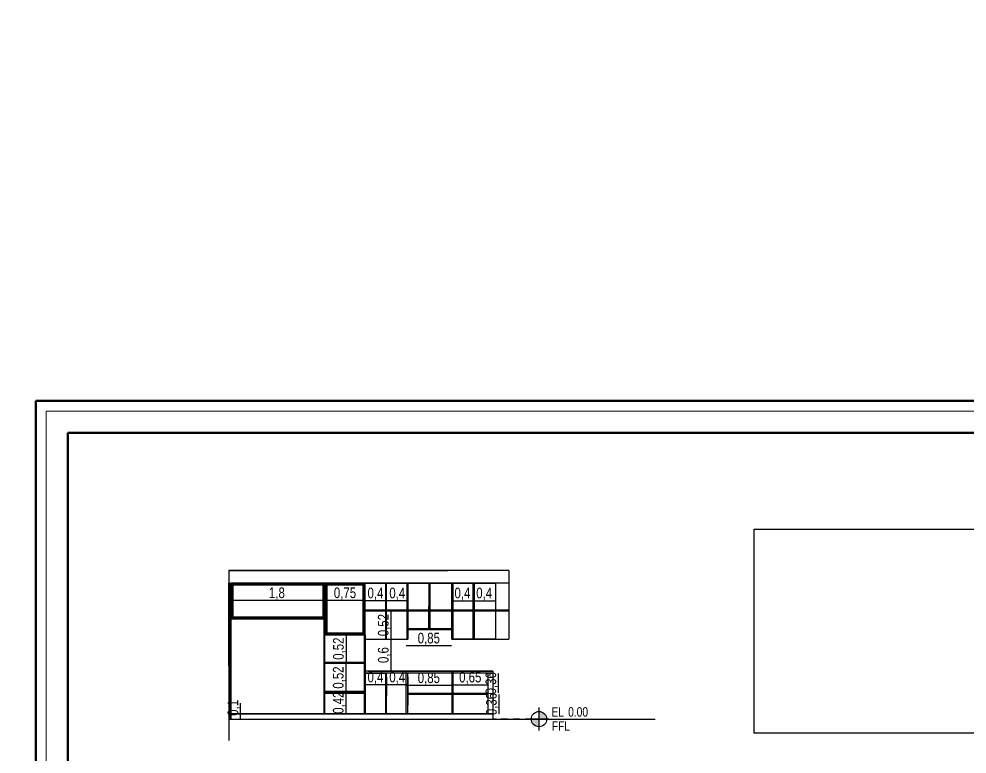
# Model space of a CAD drawing. Header units: inches. Extents: x -279 to 561, y -345 to 342.
# Drawn here: x -199.07 to -181.31, y -94.67 to -80.89 of the extents above; entities that cross this region are included whole.
import ezdxf

# ---------------------------------------------------------------- set-up
doc = ezdxf.new("R2010")
doc.units = ezdxf.units.IN
doc.header["$LTSCALE"] = 0.5
doc.header["$MEASUREMENT"] = 0
doc.header["$XCLIPFRAME"] = 2
doc.linetypes.add('MV-X3EW$0$HIDDEN', pattern=[0.375, 0.25, -0.125])
for name, color, linetype in [('A-ANNO-LEVL-100', 7, 'Continuous'), ('CADER', 7, 'Continuous'), ('MV-X3EW$0$M-HVAC-SLDF', 2, 'Continuous'), ('S-DIM', 7, 'Continuous'), ('WAL', 7, 'Continuous')]:
    doc.layers.add(name, color=color, linetype=linetype)
doc.layers.add('G-ANNO-HLIN', color=5, linetype='Continuous', lineweight=50)
doc.styles.add('ROM', font='AGENCYR.TTF', dxfattribs={"width": 0.8})
doc.styles.get("Standard").update_dxf_attribs({"font": 'arial.ttf'})
doc.styles.add('T25-50', font='STENCIL.shx', dxfattribs={"height": 0.125})
doc.dimstyles.new('Copy(9) of ISO-25', dxfattribs={"dimtxt": 0.2, "dimasz": 0.02, "dimexe": 0.05, "dimexo": 0.05, "dimgap": 0.02, "dimtad": 1, "dimtxsty": 'ROM', "dimblk": 'ARCHTICK', "dimcen": 0.03, "dimse1": 1, "dimse2": 1, "dimclrd": 248, "dimclrt": 248, "dimadec": 0, "dimazin": 0, "dimtfac": 1, "dimtmove": 0, "dimatfit": 3, "dimldrblk": 'DOT', "dimfxl": 1, "dimarcsym": 0})
doc.dimstyles.get("Standard").update_dxf_attribs({"dimtxt": 0.18, "dimasz": 0.18, "dimexe": 0.18, "dimexo": 0.0625, "dimgap": 0.09, "dimtad": 0, "dimtih": 1, "dimtoh": 1, "dimzin": 0, "dimdsep": 46, "dimtxsty": 'Standard', "dimcen": 0.09, "dimadec": 0, "dimazin": 0, "dimtfac": 1, "dimtofl": 0, "dimtmove": 0, "dimatfit": 3, "dimfxl": 1, "dimtolj": 1, "dimtzin": 0, "dimarcsym": 0})
picture_1 = doc.add_image_def('image10.jpg', size_in_pixel=(3840, 1077))

# ---------------------------------------------------------------- blocks, each defined once
blk = doc.blocks.new('_ArchTick')
at = {"color": 0, "linetype": 'ByBlock', "const_width": 0.15}
blk.add_lwpolyline([(-0.5, -0.5), (0.5, 0.5)], dxfattribs=at)
blk = doc.blocks.new('*D625')
at = {"layer": 'Defpoints', "color": 0, "transparency": 16777216}
for p in [(-477.922, -103.594), (-476.967, -103.594), (-477.922, -103.694)]:
    blk.add_point(p, dxfattribs=at)
at = {"layer": 'WAL', "color": 248, "lineweight": -2, "transparency": 16777216}
for p, q in [((-476.967, -103.594), (-476.967, -103.393)), ((-476.967, -103.694), (-476.967, -103.594))]:
    blk.add_line(p, q, dxfattribs=at)
at = {"layer": 'WAL', "color": 248, "lineweight": -2, "transparency": 16777216, "xscale": 0.02, "yscale": 0.02, "zscale": 0.02}
for p, rotation in [((-476.967, -103.594), 90), ((-476.967, -103.694), 270)]:
    blk.add_blockref('_ArchTick', p, dxfattribs=dict(at, rotation=rotation))
at = {"layer": 'WAL', "color": 248, "transparency": 16777216, "insert": (-477.094, -103.483), "char_height": 0.2, "attachment_point": 5, "rotation": 90, "style": 'ROM'}
blk.add_mtext('0,1', dxfattribs=at)
blk = doc.blocks.new('_DOT')
at = {"color": 0, "linetype": 'ByBlock'}
blk.add_line((-0.5, 0), (-1, 0), dxfattribs=at)
at = {"color": 0, "linetype": 'ByBlock', "const_width": 0.5}
blk.add_lwpolyline([(-0.25, 0, 1), (0.25, 0, 1)], format="xyb", close=True, dxfattribs=at)
blk = doc.blocks.new('*U473')
h = blk.add_hatch(color=256)
h.dxf.hatch_style = 1
h.paths.add_polyline_path([(0, 50), (0, 0), (50, 0, 0.414214)])
h.paths.add_polyline_path([(0, 0), (-50, 0, 0.414214), (0, -50)])
for p, q in [((0, -75), (0, 75)), ((-75, 0), (63.1, 0)), ((63.1, 0), (-50, 0)), ((0, 0), (274.6, 0))]:
    blk.add_line(p, q)
blk.add_circle((0, 0), 50)
at = {"style": 'T25-50', "width": 0.8}
for s, p in [('EL', (81.1, 15.3)), ('FFL', (83.5, -76.3))]:
    blk.add_text(s, height=62.5, dxfattribs=at).set_placement(p)
blk.add_attdef('LEVEL', (190.3, 15.9), '', height=62.5, dxfattribs=at)
blk = doc.blocks.new('*D626')
at = {"layer": 'Defpoints', "color": 0, "transparency": 16777216}
for p in [(-475.013, -102.112), (-475.013, -102.635), (-474.991, -102.635)]:
    blk.add_point(p, dxfattribs=at)
at = {"layer": 'WAL', "color": 248, "lineweight": -2, "transparency": 16777216}
blk.add_line((-474.991, -102.112), (-474.991, -102.635), dxfattribs=at)
at = {"layer": 'WAL', "color": 248, "lineweight": -2, "transparency": 16777216, "xscale": 0.02, "yscale": 0.02, "zscale": 0.02}
for p, rotation in [((-474.991, -102.112), 90), ((-474.991, -102.635), 270)]:
    blk.add_blockref('_ArchTick', p, dxfattribs=dict(at, rotation=rotation))
at = {"layer": 'WAL', "color": 248, "transparency": 16777216, "insert": (-475.118, -102.374), "char_height": 0.2, "attachment_point": 5, "rotation": 90, "style": 'ROM'}
blk.add_mtext('0,52', dxfattribs=at)
blk = doc.blocks.new('*D627')
at = {"layer": 'Defpoints', "color": 0, "transparency": 16777216}
for p in [(-474.988, -102.654), (-474.994, -103.176), (-474.988, -103.176)]:
    blk.add_point(p, dxfattribs=at)
at = {"layer": 'WAL', "color": 248, "lineweight": -2, "transparency": 16777216}
blk.add_line((-474.994, -102.654), (-474.994, -103.176), dxfattribs=at)
at = {"layer": 'WAL', "color": 248, "lineweight": -2, "transparency": 16777216, "xscale": 0.02, "yscale": 0.02, "zscale": 0.02}
for p, rotation in [((-474.994, -102.654), 90), ((-474.994, -103.176), 270)]:
    blk.add_blockref('_ArchTick', p, dxfattribs=dict(at, rotation=rotation))
at = {"layer": 'WAL', "color": 248, "transparency": 16777216, "insert": (-475.121, -102.915), "char_height": 0.2, "attachment_point": 5, "rotation": 90, "style": 'ROM'}
blk.add_mtext('0,52', dxfattribs=at)
blk = doc.blocks.new('*D628')
at = {"layer": 'Defpoints', "color": 0, "transparency": 16777216}
for p in [(-474.994, -103.176), (-474.994, -103.594), (-474.994, -103.594)]:
    blk.add_point(p, dxfattribs=at)
at = {"layer": 'WAL', "color": 248, "lineweight": -2, "transparency": 16777216}
blk.add_line((-474.994, -103.176), (-474.994, -103.594), dxfattribs=at)
at = {"layer": 'WAL', "color": 248, "lineweight": -2, "transparency": 16777216, "xscale": 0.02, "yscale": 0.02, "zscale": 0.02}
for p, rotation in [((-474.994, -103.176), 90), ((-474.994, -103.594), 270)]:
    blk.add_blockref('_ArchTick', p, dxfattribs=dict(at, rotation=rotation))
at = {"layer": 'WAL', "color": 248, "transparency": 16777216, "insert": (-475.121, -103.385), "char_height": 0.2, "attachment_point": 5, "rotation": 90, "style": 'ROM'}
blk.add_mtext('0,42', dxfattribs=at)
blk = doc.blocks.new('*D629')
at = {"layer": 'Defpoints', "color": 0, "transparency": 16777216}
for p in [(-472.993, -102.983), (-472.34, -102.983), (-472.34, -103.052)]:
    blk.add_point(p, dxfattribs=at)
at = {"layer": 'WAL', "color": 248, "lineweight": -2, "transparency": 16777216}
blk.add_line((-472.993, -103.052), (-472.34, -103.052), dxfattribs=at)
at = {"layer": 'WAL', "color": 248, "lineweight": -2, "transparency": 16777216, "xscale": 0.02, "yscale": 0.02, "zscale": 0.02, "rotation": 180}
blk.add_blockref('_ArchTick', (-472.993, -103.052), dxfattribs=at)
at = {"layer": 'WAL', "color": 248, "lineweight": -2, "transparency": 16777216, "xscale": 0.02, "yscale": 0.02, "zscale": 0.02}
blk.add_blockref('_ArchTick', (-472.34, -103.052), dxfattribs=at)
at = {"layer": 'WAL', "color": 248, "transparency": 16777216, "insert": (-472.667, -102.925), "char_height": 0.2, "attachment_point": 5, "style": 'ROM'}
blk.add_mtext('0,65', dxfattribs=at)
blk = doc.blocks.new('*D630')
at = {"layer": 'Defpoints', "color": 0, "transparency": 16777216}
for p in [(-474.234, -103.012), (-474.234, -103.05), (-473.834, -103.012)]:
    blk.add_point(p, dxfattribs=at)
at = {"layer": 'WAL', "color": 248, "lineweight": -2, "transparency": 16777216}
blk.add_line((-473.834, -103.05), (-474.234, -103.05), dxfattribs=at)
at = {"layer": 'WAL', "color": 248, "lineweight": -2, "transparency": 16777216, "xscale": 0.02, "yscale": 0.02, "zscale": 0.02, "rotation": 180}
blk.add_blockref('_ArchTick', (-474.234, -103.05), dxfattribs=at)
at = {"layer": 'WAL', "color": 248, "lineweight": -2, "transparency": 16777216, "xscale": 0.02, "yscale": 0.02, "zscale": 0.02}
blk.add_blockref('_ArchTick', (-473.834, -103.05), dxfattribs=at)
at = {"layer": 'WAL', "color": 248, "transparency": 16777216, "insert": (-474.034, -102.923), "char_height": 0.2, "attachment_point": 5, "style": 'ROM'}
blk.add_mtext('0,4', dxfattribs=at)
blk = doc.blocks.new('*D631')
at = {"layer": 'Defpoints', "color": 0, "transparency": 16777216}
for p in [(-474.642, -103.012), (-474.642, -103.05), (-474.242, -103.012)]:
    blk.add_point(p, dxfattribs=at)
at = {"layer": 'WAL', "color": 248, "lineweight": -2, "transparency": 16777216}
blk.add_line((-474.242, -103.05), (-474.642, -103.05), dxfattribs=at)
at = {"layer": 'WAL', "color": 248, "lineweight": -2, "transparency": 16777216, "xscale": 0.02, "yscale": 0.02, "zscale": 0.02, "rotation": 180}
blk.add_blockref('_ArchTick', (-474.642, -103.05), dxfattribs=at)
at = {"layer": 'WAL', "color": 248, "lineweight": -2, "transparency": 16777216, "xscale": 0.02, "yscale": 0.02, "zscale": 0.02}
blk.add_blockref('_ArchTick', (-474.242, -103.05), dxfattribs=at)
at = {"layer": 'WAL', "color": 248, "transparency": 16777216, "insert": (-474.442, -102.923), "char_height": 0.2, "attachment_point": 5, "style": 'ROM'}
blk.add_mtext('0,4', dxfattribs=at)
blk = doc.blocks.new('*D632')
at = {"layer": 'Defpoints', "color": 0, "transparency": 16777216}
for p in [(-473.053, -103.23), (-472.126, -103.23), (-473.053, -103.594)]:
    blk.add_point(p, dxfattribs=at)
at = {"layer": 'WAL', "color": 248, "lineweight": -2, "transparency": 16777216}
blk.add_line((-472.126, -103.594), (-472.126, -103.23), dxfattribs=at)
at = {"layer": 'WAL', "color": 248, "lineweight": -2, "transparency": 16777216, "xscale": 0.02, "yscale": 0.02, "zscale": 0.02}
for p, rotation in [((-472.126, -103.23), 90), ((-472.126, -103.594), 270)]:
    blk.add_blockref('_ArchTick', p, dxfattribs=dict(at, rotation=rotation))
at = {"layer": 'WAL', "color": 248, "transparency": 16777216, "insert": (-472.253, -103.412), "char_height": 0.2, "attachment_point": 5, "rotation": 90, "style": 'ROM'}
blk.add_mtext('0,36', dxfattribs=at)
blk = doc.blocks.new('*D633')
at = {"layer": 'Defpoints', "color": 0, "transparency": 16777216}
for p in [(-473.063, -102.84), (-472.136, -102.84), (-473.063, -103.204)]:
    blk.add_point(p, dxfattribs=at)
at = {"layer": 'WAL', "color": 248, "lineweight": -2, "transparency": 16777216}
blk.add_line((-472.136, -103.204), (-472.136, -102.84), dxfattribs=at)
at = {"layer": 'WAL', "color": 248, "lineweight": -2, "transparency": 16777216, "xscale": 0.02, "yscale": 0.02, "zscale": 0.02}
for p, rotation in [((-472.136, -102.84), 90), ((-472.136, -103.204), 270)]:
    blk.add_blockref('_ArchTick', p, dxfattribs=dict(at, rotation=rotation))
at = {"layer": 'WAL', "color": 248, "transparency": 16777216, "insert": (-472.263, -103.022), "char_height": 0.2, "attachment_point": 5, "rotation": 90, "style": 'ROM'}
blk.add_mtext('0,36', dxfattribs=at)
blk = doc.blocks.new('*D634')
at = {"layer": 'Defpoints', "color": 0, "transparency": 16777216}
for p in [(-474.151, -102.194), (-474.148, -102.194), (-474.148, -102.794)]:
    blk.add_point(p, dxfattribs=at)
at = {"layer": 'WAL', "color": 248, "lineweight": -2, "transparency": 16777216}
blk.add_line((-474.151, -102.794), (-474.151, -102.194), dxfattribs=at)
at = {"layer": 'WAL', "color": 248, "lineweight": -2, "transparency": 16777216, "xscale": 0.02, "yscale": 0.02, "zscale": 0.02}
for p, rotation in [((-474.151, -102.194), 90), ((-474.151, -102.794), 270)]:
    blk.add_blockref('_ArchTick', p, dxfattribs=dict(at, rotation=rotation))
at = {"layer": 'WAL', "color": 248, "transparency": 16777216, "insert": (-474.278, -102.494), "char_height": 0.2, "attachment_point": 5, "rotation": 90, "style": 'ROM'}
blk.add_mtext('0,6', dxfattribs=at)
blk = doc.blocks.new('*D635')
at = {"layer": 'Defpoints', "color": 0, "transparency": 16777216}
for p in [(-474.151, -101.67), (-474.046, -101.67), (-474.046, -102.194)]:
    blk.add_point(p, dxfattribs=at)
at = {"layer": 'WAL', "color": 248, "lineweight": -2, "transparency": 16777216}
blk.add_line((-474.151, -102.194), (-474.151, -101.67), dxfattribs=at)
at = {"layer": 'WAL', "color": 248, "lineweight": -2, "transparency": 16777216, "xscale": 0.02, "yscale": 0.02, "zscale": 0.02}
for p, rotation in [((-474.151, -101.67), 90), ((-474.151, -102.194), 270)]:
    blk.add_blockref('_ArchTick', p, dxfattribs=dict(at, rotation=rotation))
at = {"layer": 'WAL', "color": 248, "transparency": 16777216, "insert": (-474.278, -101.932), "char_height": 0.2, "attachment_point": 5, "rotation": 90, "style": 'ROM'}
blk.add_mtext('0,52', dxfattribs=at)
blk = doc.blocks.new('*D636')
at = {"layer": 'Defpoints', "color": 0, "transparency": 16777216}
for p in [(-474.234, -101.438), (-474.234, -101.476), (-473.834, -101.438)]:
    blk.add_point(p, dxfattribs=at)
at = {"layer": 'WAL', "color": 248, "lineweight": -2, "transparency": 16777216}
blk.add_line((-473.834, -101.476), (-474.234, -101.476), dxfattribs=at)
at = {"layer": 'WAL', "color": 248, "lineweight": -2, "transparency": 16777216, "xscale": 0.02, "yscale": 0.02, "zscale": 0.02, "rotation": 180}
blk.add_blockref('_ArchTick', (-474.234, -101.476), dxfattribs=at)
at = {"layer": 'WAL', "color": 248, "lineweight": -2, "transparency": 16777216, "xscale": 0.02, "yscale": 0.02, "zscale": 0.02}
blk.add_blockref('_ArchTick', (-473.834, -101.476), dxfattribs=at)
at = {"layer": 'WAL', "color": 248, "transparency": 16777216, "insert": (-474.034, -101.349), "char_height": 0.2, "attachment_point": 5, "style": 'ROM'}
blk.add_mtext('0,4', dxfattribs=at)
blk = doc.blocks.new('*D637')
at = {"layer": 'Defpoints', "color": 0, "transparency": 16777216}
for p in [(-474.642, -101.438), (-474.642, -101.476), (-474.242, -101.438)]:
    blk.add_point(p, dxfattribs=at)
at = {"layer": 'WAL', "color": 248, "lineweight": -2, "transparency": 16777216}
blk.add_line((-474.242, -101.476), (-474.642, -101.476), dxfattribs=at)
at = {"layer": 'WAL', "color": 248, "lineweight": -2, "transparency": 16777216, "xscale": 0.02, "yscale": 0.02, "zscale": 0.02, "rotation": 180}
blk.add_blockref('_ArchTick', (-474.642, -101.476), dxfattribs=at)
at = {"layer": 'WAL', "color": 248, "lineweight": -2, "transparency": 16777216, "xscale": 0.02, "yscale": 0.02, "zscale": 0.02}
blk.add_blockref('_ArchTick', (-474.242, -101.476), dxfattribs=at)
at = {"layer": 'WAL', "color": 248, "transparency": 16777216, "insert": (-474.442, -101.349), "char_height": 0.2, "attachment_point": 5, "style": 'ROM'}
blk.add_mtext('0,4', dxfattribs=at)
blk = doc.blocks.new('*D638')
at = {"layer": 'Defpoints', "color": 0, "transparency": 16777216}
for p in [(-473.014, -101.438), (-472.614, -101.438), (-472.614, -101.476)]:
    blk.add_point(p, dxfattribs=at)
at = {"layer": 'WAL', "color": 248, "lineweight": -2, "transparency": 16777216}
blk.add_line((-473.014, -101.476), (-472.614, -101.476), dxfattribs=at)
at = {"layer": 'WAL', "color": 248, "lineweight": -2, "transparency": 16777216, "xscale": 0.02, "yscale": 0.02, "zscale": 0.02, "rotation": 180}
blk.add_blockref('_ArchTick', (-473.014, -101.476), dxfattribs=at)
at = {"layer": 'WAL', "color": 248, "lineweight": -2, "transparency": 16777216, "xscale": 0.02, "yscale": 0.02, "zscale": 0.02}
blk.add_blockref('_ArchTick', (-472.614, -101.476), dxfattribs=at)
at = {"layer": 'WAL', "color": 248, "transparency": 16777216, "insert": (-472.814, -101.349), "char_height": 0.2, "attachment_point": 5, "style": 'ROM'}
blk.add_mtext('0,4', dxfattribs=at)
blk = doc.blocks.new('*D639')
at = {"layer": 'Defpoints', "color": 0, "transparency": 16777216}
for p in [(-472.606, -101.438), (-472.206, -101.438), (-472.206, -101.476)]:
    blk.add_point(p, dxfattribs=at)
at = {"layer": 'WAL', "color": 248, "lineweight": -2, "transparency": 16777216}
blk.add_line((-472.606, -101.476), (-472.206, -101.476), dxfattribs=at)
at = {"layer": 'WAL', "color": 248, "lineweight": -2, "transparency": 16777216, "xscale": 0.02, "yscale": 0.02, "zscale": 0.02, "rotation": 180}
blk.add_blockref('_ArchTick', (-472.606, -101.476), dxfattribs=at)
at = {"layer": 'WAL', "color": 248, "lineweight": -2, "transparency": 16777216, "xscale": 0.02, "yscale": 0.02, "zscale": 0.02}
blk.add_blockref('_ArchTick', (-472.206, -101.476), dxfattribs=at)
at = {"layer": 'WAL', "color": 248, "transparency": 16777216, "insert": (-472.406, -101.349), "char_height": 0.2, "attachment_point": 5, "style": 'ROM'}
blk.add_mtext('0,4', dxfattribs=at)
blk = doc.blocks.new('*D640')
at = {"layer": 'Defpoints', "color": 0, "transparency": 16777216}
for p in [(-475.388, -101.289), (-474.637, -101.289), (-475.388, -101.472)]:
    blk.add_point(p, dxfattribs=at)
at = {"layer": 'WAL', "color": 248, "lineweight": -2, "transparency": 16777216}
blk.add_line((-474.637, -101.472), (-475.388, -101.472), dxfattribs=at)
at = {"layer": 'WAL', "color": 248, "lineweight": -2, "transparency": 16777216, "xscale": 0.02, "yscale": 0.02, "zscale": 0.02, "rotation": 180}
blk.add_blockref('_ArchTick', (-475.388, -101.472), dxfattribs=at)
at = {"layer": 'WAL', "color": 248, "lineweight": -2, "transparency": 16777216, "xscale": 0.02, "yscale": 0.02, "zscale": 0.02}
blk.add_blockref('_ArchTick', (-474.637, -101.472), dxfattribs=at)
at = {"layer": 'WAL', "color": 248, "transparency": 16777216, "insert": (-475.013, -101.345), "char_height": 0.2, "attachment_point": 5, "style": 'ROM'}
blk.add_mtext('0,75', dxfattribs=at)
blk = doc.blocks.new('*D641')
at = {"layer": 'Defpoints', "color": 0, "transparency": 16777216}
for p in [(-477.188, -101.289), (-475.388, -101.289), (-477.188, -101.472)]:
    blk.add_point(p, dxfattribs=at)
at = {"layer": 'WAL', "color": 248, "lineweight": -2, "transparency": 16777216}
blk.add_line((-475.388, -101.472), (-477.188, -101.472), dxfattribs=at)
at = {"layer": 'WAL', "color": 248, "lineweight": -2, "transparency": 16777216, "xscale": 0.02, "yscale": 0.02, "zscale": 0.02, "rotation": 180}
blk.add_blockref('_ArchTick', (-477.188, -101.472), dxfattribs=at)
at = {"layer": 'WAL', "color": 248, "lineweight": -2, "transparency": 16777216, "xscale": 0.02, "yscale": 0.02, "zscale": 0.02}
blk.add_blockref('_ArchTick', (-475.388, -101.472), dxfattribs=at)
at = {"layer": 'WAL', "color": 248, "transparency": 16777216, "insert": (-476.288, -101.345), "char_height": 0.2, "attachment_point": 5, "style": 'ROM'}
blk.add_mtext('1,8', dxfattribs=at)
blk = doc.blocks.new('*D642')
at = {"layer": 'Defpoints', "color": 0, "transparency": 16777216}
for p in [(-473.868, -101.477), (-473.017, -101.477), (-473.868, -102.321)]:
    blk.add_point(p, dxfattribs=at)
at = {"layer": 'WAL', "color": 248, "lineweight": -2, "transparency": 16777216}
blk.add_line((-473.017, -102.321), (-473.868, -102.321), dxfattribs=at)
at = {"layer": 'WAL', "color": 248, "lineweight": -2, "transparency": 16777216, "xscale": 0.02, "yscale": 0.02, "zscale": 0.02, "rotation": 180}
blk.add_blockref('_ArchTick', (-473.868, -102.321), dxfattribs=at)
at = {"layer": 'WAL', "color": 248, "lineweight": -2, "transparency": 16777216, "xscale": 0.02, "yscale": 0.02, "zscale": 0.02}
blk.add_blockref('_ArchTick', (-473.017, -102.321), dxfattribs=at)
at = {"layer": 'WAL', "color": 248, "transparency": 16777216, "insert": (-473.443, -102.194), "char_height": 0.2, "attachment_point": 5, "style": 'ROM'}
blk.add_mtext('0,85', dxfattribs=at)
blk = doc.blocks.new('*D643')
at = {"layer": 'Defpoints', "color": 0, "transparency": 16777216}
for p in [(-473.868, -102.219), (-473.017, -102.219), (-473.868, -103.064)]:
    blk.add_point(p, dxfattribs=at)
at = {"layer": 'WAL', "color": 248, "lineweight": -2, "transparency": 16777216}
blk.add_line((-473.017, -103.064), (-473.868, -103.064), dxfattribs=at)
at = {"layer": 'WAL', "color": 248, "lineweight": -2, "transparency": 16777216, "xscale": 0.02, "yscale": 0.02, "zscale": 0.02, "rotation": 180}
blk.add_blockref('_ArchTick', (-473.868, -103.064), dxfattribs=at)
at = {"layer": 'WAL', "color": 248, "lineweight": -2, "transparency": 16777216, "xscale": 0.02, "yscale": 0.02, "zscale": 0.02}
blk.add_blockref('_ArchTick', (-473.017, -103.064), dxfattribs=at)
at = {"layer": 'WAL', "color": 248, "transparency": 16777216, "insert": (-473.443, -102.937), "char_height": 0.2, "attachment_point": 5, "style": 'ROM'}
blk.add_mtext('0,85', dxfattribs=at)
blk = doc.blocks.new('*D1071')
at = {"color": 0, "linetype": 'ByBlock', "lineweight": -2, "transparency": 16777216}
for p, q in [((558.652, 342.279), (558.652, 342.473)), ((560.652, 342.279), (560.652, 342.473)), ((558.832, 342.293), (559.172, 342.293)), ((560.472, 342.293), (560.132, 342.293))]:
    blk.add_line(p, q, dxfattribs=at)
at = {"color": 0, "linetype": 'ByBlock', "transparency": 16777216}
for points in [[(558.832, 342.323), (558.832, 342.263), (558.652, 342.293)], [(560.472, 342.323), (560.472, 342.263), (560.652, 342.293)]]:
    blk.add_solid(points, dxfattribs=at)
at = {"layer": 'Defpoints', "color": 0, "linetype": 'ByBlock', "transparency": 16777216}
for p in [(560.652, 342.293), (558.652, 342.216), (560.652, 342.216)]:
    blk.add_point(p, dxfattribs=at)
at = {"layer": 'Defpoints', "color": 0, "ltscale": 0.5, "transparency": 16777216}
for p in [(-209.5, -305.36), (-209.5, -305.81), (-209.5, -305.81)]:
    blk.add_point(p, dxfattribs=at)
at = {"layer": 'S-DIM', "color": 0, "lineweight": -2, "ltscale": 0.5, "transparency": 16777216}
for p, q in [((-209.5, -305.18), (-209.5, -305)), ((-209.563, -305.36), (-209.68, -305.36)), ((-209.563, -305.81), (-209.68, -305.81)), ((-209.5, -305.99), (-209.5, -306.17))]:
    blk.add_line(p, q, dxfattribs=at)
at = {"layer": 'S-DIM', "color": 0, "ltscale": 0.5, "transparency": 16777216}
for points in [[(-209.53, -305.18), (-209.47, -305.18), (-209.5, -305.36)], [(-209.53, -305.99), (-209.47, -305.99), (-209.5, -305.81)]]:
    blk.add_solid(points, dxfattribs=at)
at = {"color": 0, "linetype": 'ByBlock', "transparency": 16777216, "insert": (559.652, 342.293), "char_height": 0.18, "attachment_point": 5}
blk.add_mtext('\\A1;2.0000', dxfattribs=at)
at = {"layer": 'S-DIM', "color": 0, "ltscale": 0.5, "transparency": 16777216, "insert": (-209.5, -305.585), "char_height": 0.18, "attachment_point": 5}
blk.add_mtext('\\A1;0.45', dxfattribs=at)
blk = doc.blocks.new('wet')
at = {"color": 7}
for p, q in [((-477.187, -100.912), (-473.087, -100.912)), ((-477.187, -101.146), (-472.247, -101.147)), ((-477.187, -103.694), (-469.207, -103.694))]:
    blk.add_line(p, q, dxfattribs=at)
for p, q in [((-471.947, -100.912), (-477.187, -100.912)), ((-477.187, -100.912), (-477.187, -104.094)), ((-471.947, -100.912), (-471.947, -102.194)), ((-477.169, -101.146), (-477.169, -102.693)), ((-477.169, -101.146), (-477.169, -103.694)), ((-473.837, -101.147), (-476.437, -101.147)), ((-472.247, -101.147), (-473.867, -101.147)), ((-473.855, -101.146), (-473.855, -102.194)), ((-473.837, -101.146), (-473.837, -102.194)), ((-471.947, -101.147), (-473.837, -101.147)), ((-473.441, -101.994), (-473.437, -101.146)), ((-473.011, -101.147), (-473.011, -102.194)), ((-472.993, -101.146), (-472.993, -102.194)), ((-472.993, -101.147), (-472.993, -102.194)), ((-471.947, -101.652), (-474.637, -101.652)), ((-471.947, -101.67), (-474.637, -101.67)), ((-473.837, -101.576), (-473.837, -101.747)), ((-477.15, -101.812), (-475.388, -101.812)), ((-475.411, -101.812), (-475.411, -103.594)), ((-475.388, -101.812), (-475.388, -102.112)), ((-473.837, -102.194), (-473.837, -101.994)), ((-473.837, -101.994), (-473.011, -101.994)), ((-473.837, -102.012), (-473.011, -102.012)), ((-475.388, -102.112), (-474.637, -102.112)), ((-475.388, -103.594), (-475.388, -102.112)), ((-474.655, -102.094), (-474.655, -103.594)), ((-474.637, -102.112), (-474.637, -103.594)), ((-474.637, -102.194), (-473.837, -102.194)), ((-473.011, -102.194), (-471.947, -102.194)), ((-474.655, -102.635), (-475.388, -102.635)), ((-474.655, -102.654), (-475.388, -102.654)), ((-474.637, -102.83), (-474.237, -102.83)), ((-474.581, -102.794), (-472.247, -102.794)), ((-474.237, -102.904), (-474.237, -103.259)), ((-473.874, -102.794), (-473.874, -103.594)), ((-473.837, -102.904), (-473.837, -103.259)), ((-473.011, -102.794), (-473.011, -103.594)), ((-472.993, -102.794), (-472.993, -103.594)), ((-472.34, -102.83), (-472.34, -103.594)), ((-472.247, -102.794), (-472.247, -103.694)), ((-472.247, -102.83), (-472.247, -103.594)), ((-474.655, -103.176), (-475.388, -103.176)), ((-474.655, -103.194), (-475.388, -103.194)), ((-474.655, -103.212), (-475.388, -103.212)), ((-473.011, -103.212), (-473.837, -103.212)), ((-473.011, -103.23), (-473.837, -103.23)), ((-473.837, -103.259), (-473.837, -103.43)), ((-472.34, -103.212), (-473.011, -103.212)), ((-472.34, -103.23), (-473.011, -103.23))]:
    blk.add_line(p, q)
at = {"elevation": 0}
for points in [[(-477.188, -102.693), (-477.188, -101.146), (-477.151, -101.146), (-477.15, -102.728)], [(-477.187, -102.693), (-477.187, -101.146), (-477.15, -101.146), (-477.15, -103.694)], [(-473.419, -101.994), (-473.419, -101.146), (-473.837, -101.146), (-473.837, -102.194)], [(-473.419, -102.194), (-473.419, -102.194)], [(-472.247, -102.794), (-474.637, -102.794)], [(-472.247, -102.83), (-474.637, -102.83)]]:
    blk.add_lwpolyline(points, dxfattribs=at)
for points in [[(-475.388, -101.146), (-477.15, -101.146), (-477.15, -101.812), (-475.388, -101.812)], [(-475.406, -101.164), (-477.132, -101.164), (-477.132, -101.794), (-475.406, -101.794)], [(-475.424, -101.182), (-477.114, -101.182), (-477.114, -101.776), (-475.424, -101.776)], [(-474.637, -101.147), (-475.388, -101.147), (-475.388, -102.112), (-474.637, -102.112)], [(-474.655, -101.165), (-475.37, -101.165), (-475.37, -102.094), (-474.655, -102.094)], [(-474.674, -101.183), (-475.352, -101.183), (-475.352, -102.076), (-474.674, -102.076)], [(-474.237, -101.146), (-474.655, -101.146), (-474.655, -102.194), (-474.237, -102.194)], [(-473.837, -101.146), (-474.255, -101.146), (-474.255, -102.194), (-473.837, -102.194)], [(-473.011, -101.146), (-472.593, -101.146), (-472.593, -102.194), (-473.011, -102.194)], [(-472.611, -101.146), (-472.193, -101.146), (-472.193, -102.194), (-472.611, -102.194)], [(-474.237, -102.83), (-474.655, -102.83), (-474.655, -103.594), (-474.237, -103.594)], [(-473.837, -102.83), (-474.255, -102.83), (-474.255, -103.594), (-473.837, -103.594)], [(-477.15, -103.595), (-472.247, -103.594), (-472.247, -103.594), (-477.15, -103.595)]]:
    blk.add_lwpolyline(points, close=True, dxfattribs=at)
at = {"layer": 'MV-X3EW$0$M-HVAC-SLDF', "color": 7, "linetype": 'MV-X3EW$0$HIDDEN'}
blk.add_line((-471.289, -103.694), (-472.212, -103.694), dxfattribs=at)
at = {"layer": 'A-ANNO-LEVL-100', "color": 7, "xscale": 0.002869115383497128, "yscale": 0.002869115383497128, "zscale": 0.002869115383497128}
blk.add_blockref('*U473', (-471.38, -103.694), dxfattribs=at).add_auto_attribs({'LEVEL': '0.00'})
at = {"layer": 'WAL'}
for base, p1, p2, angle, picture, middle in [((-477.188, -101.472), (-475.388, -101.289), (-477.188, -101.289), 180, '*D641', (-476.288, -101.345)), ((-475.388, -101.472), (-474.637, -101.289), (-475.388, -101.289), 180, '*D640', (-475.013, -101.345)), ((-472.614, -101.476), (-473.014, -101.438), (-472.614, -101.438), 180, '*D638', (-472.814, -101.349)), ((-472.206, -101.476), (-472.606, -101.438), (-472.206, -101.438), 180, '*D639', (-472.406, -101.349)), ((-474.151, -101.67), (-474.046, -102.194), (-474.046, -101.67), 90, '*D635', (-474.278, -101.932)), ((-474.991, -102.635), (-475.013, -102.112), (-475.013, -102.635), 90, '*D626', (-475.118, -102.374)), ((-474.151, -102.194), (-474.148, -102.794), (-474.148, -102.194), 90, '*D634', (-474.278, -102.494)), ((-474.994, -103.176), (-474.988, -102.654), (-474.988, -103.176), 90, '*D627', (-475.121, -102.915)), ((-472.136, -102.84), (-473.063, -103.204), (-473.063, -102.84), 90, '*D633', (-472.263, -103.022)), ((-474.994, -103.594), (-474.994, -103.176), (-474.994, -103.594), 90, '*D628', (-475.121, -103.385)), ((-476.967, -103.594), (-477.922, -103.694), (-477.922, -103.594), 90, '*D625', (-477.094, -103.483)), ((-472.126, -103.23), (-473.053, -103.594), (-473.053, -103.23), 90, '*D632', (-472.253, -103.412))]:
    dim = blk.add_linear_dim(base=base, p1=p1, p2=p2, angle=angle, dimstyle='Copy(9) of ISO-25', dxfattribs=at)
    dim.commit()
    dim.dimension.update_dxf_attribs({"geometry": picture, "text_midpoint": middle})
for base, p1, p2, picture, middle in [((-474.642, -101.476), (-474.242, -101.438), (-474.642, -101.438), '*D637', (-474.442, -101.349)), ((-474.234, -101.476), (-473.834, -101.438), (-474.234, -101.438), '*D636', (-474.034, -101.349)), ((-473.868, -102.321), (-473.017, -101.477), (-473.868, -101.477), '*D642', (-473.443, -102.194)), ((-473.868, -103.064), (-473.017, -102.219), (-473.868, -102.219), '*D643', (-473.443, -102.937)), ((-474.642, -103.05), (-474.242, -103.012), (-474.642, -103.012), '*D631', (-474.442, -102.923)), ((-474.234, -103.05), (-473.834, -103.012), (-474.234, -103.012), '*D630', (-474.034, -102.923)), ((-472.34, -103.052), (-472.993, -102.983), (-472.34, -102.983), '*D629', (-472.667, -102.925))]:
    dim = blk.add_linear_dim(base=base, p1=p1, p2=p2, dimstyle='Copy(9) of ISO-25', dxfattribs=at)
    dim.commit()
    dim.dimension.update_dxf_attribs({"geometry": picture, "text_midpoint": middle})

msp = doc.modelspace()

# ---------------------------------------------------------------- linework, layer by layer
at = {"layer": 'CADER', "lineweight": 18}
for points in [[(-198.76, -88.051), (-173.057, -88.051), (-173.057, -105.15), (-198.76, -105.15)], [(-198.564, -88.246), (-173.253, -88.246), (-173.253, -104.954), (-198.564, -104.954)]]:
    msp.add_lwpolyline(points, close=True, dxfattribs=at)
at = {"layer": 'G-ANNO-HLIN', "color": 0}
for points in [[(-198.76, -88.051), (-173.057, -88.051), (-173.057, -105.15), (-198.76, -105.15)], [(-198.16, -88.65), (-173.656, -88.65), (-173.656, -104.55), (-198.16, -104.55)]]:
    msp.add_lwpolyline(points, close=True, dxfattribs=at)

# ---------------------------------------------------------------- block references
at = {"xscale": 1.00054287180792, "yscale": 1.00054287180792, "zscale": 1.00054287180792}
msp.add_blockref('wet', (282.304, 9.732), dxfattribs=at)

# ---------------------------------------------------------------- dimensions: what is measured, and where the dimension line sits
at = {"layer": 'S-DIM', "ltscale": 0.5}
dim = msp.add_linear_dim(base=(-209.5, -305.81), p1=(-209.5, -305.36), p2=(-209.5, -305.81), angle=90, dimstyle='Standard', dxfattribs=at)
dim.commit()
dim.dimension.update_dxf_attribs({"geometry": '*D1071', "text_midpoint": (-209.5, -305.585)})

# ---------------------------------------------------------------- pictures from other files: only their frames are drawn
image = msp.add_image(picture_1, insert=(-191.644, -94.878), size_in_units=(15.754, 4.418))
image.set_boundary_path([(1546.2, -0.5), (3839.5, 931)])

doc.saveas('drawing.dxf')
